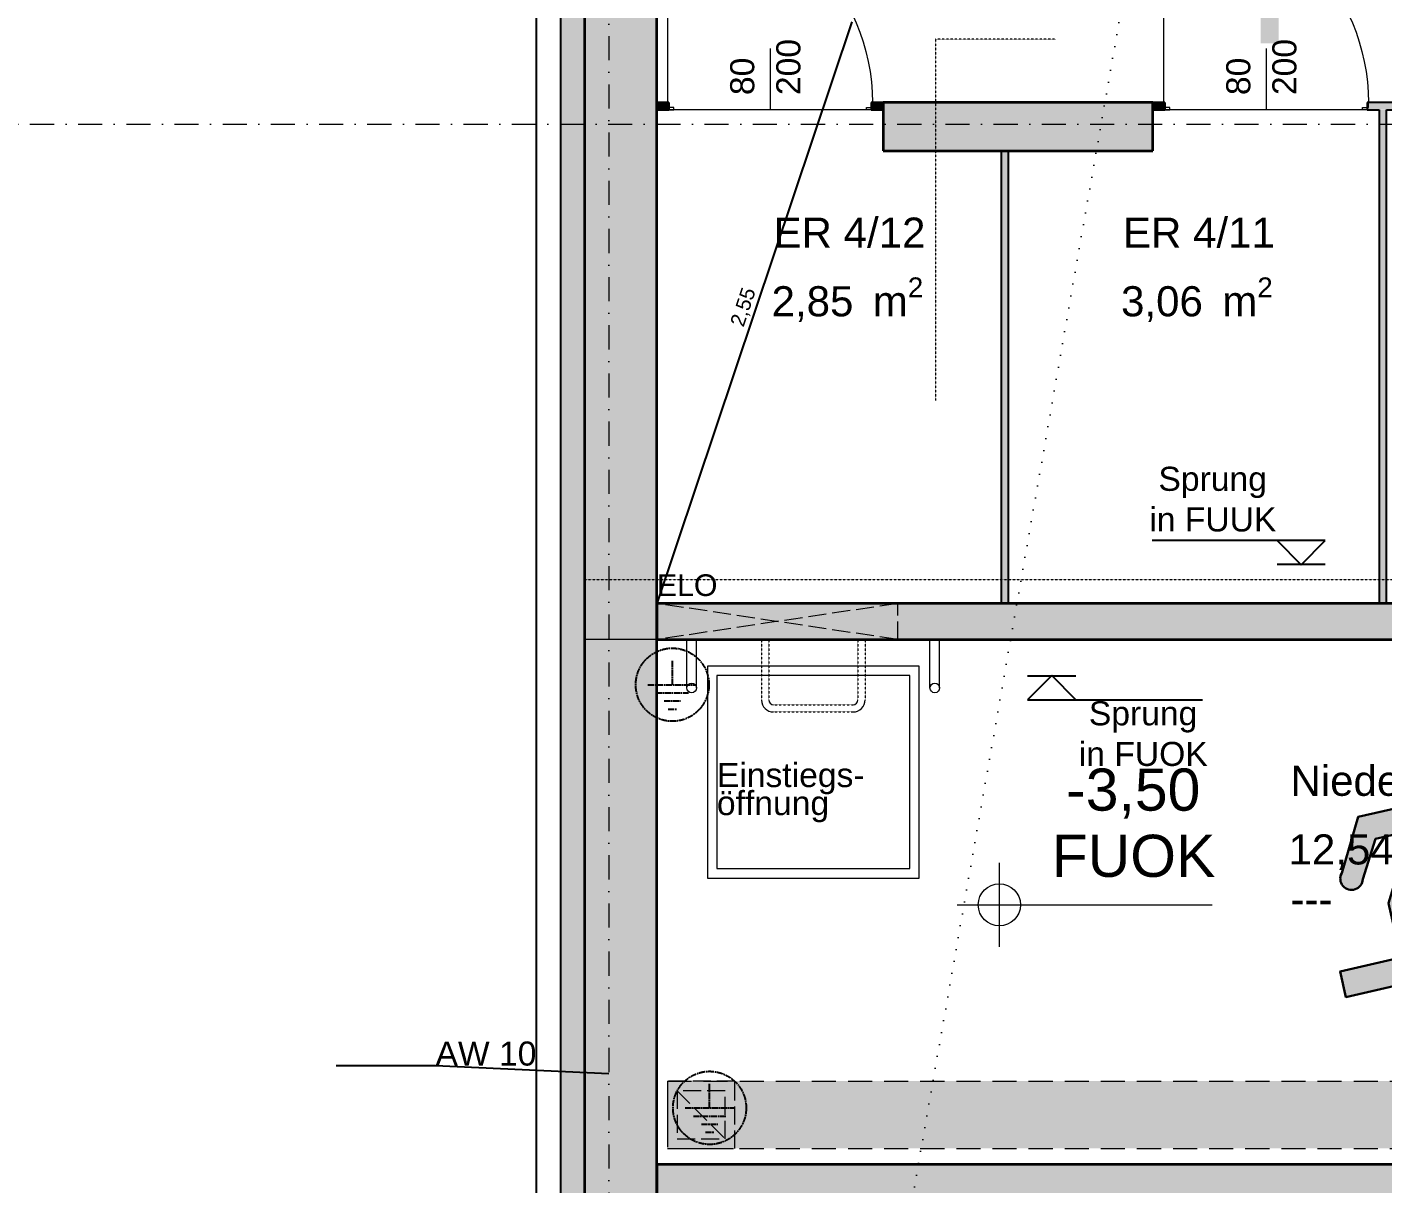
# Model space of a CAD drawing. Header units: millimetres. Extents: x 32522367 to 32638135, y 41424826 to 41540167.
# Drawn here: x 32543753 to 32549384, y 41474973 to 41479777 of the extents above; entities that cross this region are included whole.
import ezdxf
from ezdxf.enums import TextEntityAlignment as Align

# ---------------------------------------------------------------- set-up
doc = ezdxf.new("R2010")
doc.units = ezdxf.units.MM
for name, pattern in [('ACAD_ISO08W100', [36, 24, -3, 6, -3]), ('Achse', [0.2, 0.1, -0.05, 0, -0.05]), ('Punktlinie weit', [0.05, 0, -0.05]), ('Raster', [0.2, 0.1, -0.05, 0, -0.05]), ('Strichlinie eng', [0.1, 0.075, -0.025]), ('Strichlinie mittel', [0.15, 0.1, -0.05]), ('Strichlinie weit', [0.2, 0.15, -0.05]), ('Untersicht', [0.1, 0.075, -0.025])]:
    doc.linetypes.add(name, pattern=pattern)
for name, color, linetype in [('000 Achsraster Haupt', 251, 'Continuous'), ('110 Wand Aussen', 251, 'Continuous'), ('120 Wand Innen tragend', 251, 'Continuous'), ('130 Wand Innen', 251, 'Continuous'), ('215 DVK darüber', 251, 'Continuous'), ('220 Bodenaufbau', 251, 'Continuous'), ('240 Unterdaemmung', 251, 'Continuous'), ('715 Lueftung', 251, 'Continuous'), ('811 Raum 2.Erschließung_ Nebenräume_Allg.räume_Technik', 251, 'Continuous'), ('951 Polierplan Hoehenkote', 251, 'Continuous'), ('955 Polierplan Beschriftung', 251, 'Continuous'), ('970 Brandschutz Beschriftung.Texte_ Bemaßung_ Symbole_ Fluchtwege', 251, 'Continuous'), ('Archicad Tür-Marker', 251, 'Continuous'), ('Archicad Türen', 251, 'Continuous')]:
    doc.layers.add(name, color=color, linetype=linetype)
for name, color, linetype, lineweight in [('000 Achsraster Haupt_Stift_Nr__1', 251, 'Continuous', 13), ('110 Wand Aussen_Stift_Nr__24', 251, 'Continuous', 13), ('110 Wand Aussen_Stift_Nr__29', 251, 'Continuous', 13), ('110 Wand Aussen_Stift_Nr__7', 251, 'Continuous', 25), ('110 Wand Aussen_Stift_Nr__8', 251, 'Continuous', 35), ('120 Wand Innen tragend_Stift_Nr__1', 251, 'Continuous', 13), ('120 Wand Innen tragend_Stift_Nr__23', 251, 'Continuous', 13), ('120 Wand Innen tragend_Stift_Nr__24', 251, 'Continuous', 13), ('120 Wand Innen tragend_Stift_Nr__6', 251, 'Continuous', 13), ('120 Wand Innen tragend_Stift_Nr__8', 251, 'Continuous', 35), ('130 Wand Innen_Stift_Nr__26', 251, 'Continuous', 13), ('130 Wand Innen_Stift_Nr__7', 251, 'Continuous', 25), ('215 DVK darunter_Stift_Nr__1', 251, 'Continuous', 13), ('215 DVK darüber_Stift_Nr__16', 251, 'Continuous', 25), ('220 Bodenaufbau_Stift_Nr__6', 251, 'Continuous', 13), ('240 Unterdaemmung_Stift_Nr__6', 251, 'Continuous', 13), ('681 Fluchtlinien_Stift_Nr__10', 251, 'Continuous', 25), ('715 Lueftung_Stift_Nr__103', 251, 'Continuous', 18), ('715 Lueftung_Stift_Nr__123', 251, 'Continuous', 13), ('851 Marker Schnittführung Neben_Stift_Nr__2', 251, 'Continuous', 18), ('915 Allgemein Beschriftung_Stift_Nr__1', 251, 'Continuous', 13), ('951 Polierplan Hoehenkote_Stift_Nr__1', 251, 'Continuous', 13), ('955 Polierplan Beschriftung_Stift_Nr__1', 251, 'Continuous', 13), ('956 Aufbauten Beschriftung_Stift_Nr__1', 251, 'Continuous', 13), ('956 Durchbruch Beschriftung_Stift_Nr__61', 251, 'Continuous', 25), ('970 Brandschutz Beschriftung.Texte_ Bemaßung_ Symbole_ Fluchtwege_Stift_Nr__75', 251, 'Continuous', 25), ('976 Präsentation Grafik 1_Stift_Nr__1', 251, 'Continuous', 13), ('Archicad Raumstempel_Stift_Nr__1', 251, 'Continuous', 13), ('Archicad Tür-Marker_Stift_Nr__1', 251, 'Continuous', 13), ('Archicad Türen_Stift_Nr__1', 251, 'Continuous', 13), ('Archicad Türen_Stift_Nr__7', 251, 'Continuous', 25)]:
    doc.layers.add(name, color=color, linetype=linetype, lineweight=lineweight)
doc.layers.add('E2_LEHR_MENSCH_NATIVE', color=112, linetype='Continuous', lineweight=35, true_color=0x20dd55)
doc.layers.add('E_ERDUNG', color=150, linetype='ACAD_ISO08W100', true_color=0x0f87ff)
doc.styles.add('ERSTELLTER_STIL_1', font='arial.ttf')
doc.styles.add('ET_LEGENDE - Wohnung$0$ROMANS', font='romans.shx', dxfattribs={"width": 0.6})
doc.styles.get("Standard").update_dxf_attribs({"font": 'arial.ttf'})
doc.dimstyles.new('ERSTELLTER_STIL__11', dxfattribs={"dimtxt": 2.5, "dimasz": 0.0912, "dimexe": 1.25, "dimexo": 0.625, "dimgap": 0, "dimtad": 1, "dimtxsty": 'Standard', "dimcen": 2.5, "dimazin": 3, "dimtfac": 1, "dimtmove": 0, "dimatfit": 3, "dimldrblk": 'ARROWHEAD_5'})

# ---------------------------------------------------------------- blocks, each defined once
blk = doc.blocks.new('*U34')
for p, q in [((0, 0), (0, 97.7)), ((-97.7, 0), (97.7, 0)), ((-65.1, -32.6), (65.1, -32.6)), ((-32.6, -65.1), (32.6, -65.1)), ((-16.3, -97.7), (16.3, -97.7))]:
    blk.add_line(p, q)
blk.add_ellipse((0, 0), major_axis=(-103.6, 103.6), ratio=1, start_param=3.926991, end_param=10.210176)
at = {"style": 'ET_LEGENDE - Wohnung$0$ROMANS', "width": 0.6, "flags": 1}
for tag, p in [('RAUMBUCHNUMMER', (0, -425)), ('ANLAGE', (0, -575))]:
    blk.add_attdef(tag, text='', height=100, dxfattribs=at).set_placement(p, align=Align.MIDDLE)
for tag, p in [('TEILANLAGE_NR', (0, -725)), ('KOMPONENTE', (0, -875)), ('KOMPONENTE_NR', (0, -1025)), ('BEZEICHNUNG', (0, -1175)), ('TYP', (0, -1325)), ('HERSTELLER', (0, -1475)), ('MODEL', (0, -1625)), ('LEISTUNG_MAX', (0, -1775)), ('SPEZIFISCH_1', (0, -1925)), ('SPEZIFISCH_2', (0, -2075)), ('SPEZIFISCH_3', (0, -2225)), ('SPEZIFISCH_4', (0, -2375)), ('SPEZIFISCH_5', (0, -2525)), ('GEWERKE_CODE', (0, -2675)), ('LV_POS', (0, -2825)), ('ZAEHLER', (0, -2975)), ('PLATZHALTER_1', (0, -3125)), ('PLATZHALTER_2', (0, -3275)), ('PLATZHALTER_3', (0, -3425)), ('JOBLISTE_VDMA', (0, -3575)), ('ET_SPEZIFISCH_1', (0, -3725)), ('ET_SPEZIFISCH_2', (0, -3875)), ('ET_SPEZIFISCH_3', (0, -4025)), ('ET_SPEZIFISCH_4', (0, -4175)), ('ET_SPEZIFISCH_5', (0, -4325)), ('ET_SPEZIFISCH_6', (0, -4475)), ('ET_SPEZIFISCH_7', (0, -4625))]:
    blk.add_attdef(tag, text='', height=100, dxfattribs=at).set_placement(p, align=Align.MIDDLE_CENTER)
blk = doc.blocks.new('ER 4_12__75', base_point=(11.6783, 35.2164))
at = {"layer": 'Archicad Raumstempel_Stift_Nr__1', "color": 7, "lineweight": 13, "insert": (11.3656, 35.2509), "char_height": 0.125, "attachment_point": 1, "rotation": 343.6401, "style": 'ERSTELLTER_STIL_1'}
blk.add_mtext('\\A1;{\\pql;\\pt0,0.05;\\fArial|b0|i0|c0|p0;\\W1.000000;2,85\\fArial|b0|i0|c0|p0;\\W1.000000;\\A1{\\H.66x;\\S^  ;}\\fArial|b0|i0|c0|p0;\\W1.000000; m\\fArial|b0|i0|c0|p0;\\W1.000000;\\A1{\\H.66x;\\S2^  ;}}', dxfattribs=at)
at = {"layer": 'Archicad Raumstempel_Stift_Nr__1', "color": 7, "lineweight": 13, "style": 'ERSTELLTER_STIL_1'}
for tag, p in [('ROOM_NAME', (11.4434, 35.4871)), ('DUMMY_890', (12.0377, 35.3412)), ('DUMMY_891', (11.3742, 35.2801))]:
    blk.add_attdef(tag, text='', height=0.125, rotation=343.6401, dxfattribs=at).set_placement(p, align=Align.TOP_LEFT)
blk = doc.blocks.new('ER 4_11__76', base_point=(13.0648, 34.8094))
at = {"layer": 'Archicad Raumstempel_Stift_Nr__1', "color": 7, "lineweight": 13, "insert": (12.7582, 34.8421), "char_height": 0.125, "attachment_point": 1, "rotation": 343.6401, "style": 'ERSTELLTER_STIL_1'}
blk.add_mtext('\\A1;{\\pql;\\pt0,0.05;\\fArial|b0|i0|c0|p0;\\W1.000000;3,06\\fArial|b0|i0|c0|p0;\\W1.000000;\\A1{\\H.66x;\\S^  ;}\\fArial|b0|i0|c0|p0;\\W1.000000; m\\fArial|b0|i0|c0|p0;\\W1.000000;\\A1{\\H.66x;\\S2^  ;}}', dxfattribs=at)
at = {"layer": 'Archicad Raumstempel_Stift_Nr__1', "color": 7, "lineweight": 13, "style": 'ERSTELLTER_STIL_1'}
for tag, p in [('ROOM_NAME', (12.8359, 35.0783)), ('DUMMY_890', (13.4181, 34.936)), ('DUMMY_891', (12.7668, 34.8713))]:
    blk.add_attdef(tag, text='', height=0.125, rotation=343.6401, dxfattribs=at).set_placement(p, align=Align.TOP_LEFT)
blk = doc.blocks.new('Niederspannungsr.__81', base_point=(13.0499, 31.7146))
at = {"layer": 'Archicad Raumstempel_Stift_Nr__1', "color": 7, "lineweight": 13, "insert": (12.7842, 32.4617), "char_height": 0.125, "attachment_point": 1, "rotation": 343.6401, "style": 'ERSTELLTER_STIL_1'}
blk.add_mtext('\\A1;{\\pql;\\pt0,0.05;\\fArial|b0|i0|c0|p0;\\W1.000000;12,54\\fArial|b0|i0|c0|p0;\\W1.000000;\\A1{\\H.66x;\\S^  ;}\\fArial|b0|i0|c0|p0;\\W1.000000; m\\fArial|b0|i0|c0|p0;\\W1.000000;\\A1{\\H.66x;\\S2^  ;}}', dxfattribs=at)
at = {"layer": 'Archicad Raumstempel_Stift_Nr__1', "color": 7, "lineweight": 13, "style": 'ERSTELLTER_STIL_1'}
for tag, p in [('ROOM_NAME', (12.8619, 32.6979)), ('DUMMY_891', (12.7927, 32.4909)), ('DUMMY_890', (14.2427, 32.3211)), ('DUMMY_892', (12.7236, 32.2553)), ('DUMMY_893', (12.7236, 32.2267))]:
    blk.add_attdef(tag, text='', height=0.125, rotation=343.6401, dxfattribs=at).set_placement(p, align=Align.TOP_LEFT)
blk = doc.blocks.new('Decke_4', base_point=(7.733, 24.5675))
at = {"layer": '240 Unterdaemmung_Stift_Nr__6', "color": 7, "linetype": 'Strichlinie eng', "lineweight": 13, "flags": 128}
blk.add_lwpolyline([(7.733, 24.5675), (9.8287, 31.7063), (15.3459, 30.0867), (15.3881, 30.2306), (9.8709, 31.8502), (10.485, 33.942), (17.8732, 31.7731), (16.9028, 28.4676), (16.4711, 28.5944), (16.1894, 27.6348), (16.6212, 27.5081), (15.5227, 23.766), (15.6954, 23.7153), (22.3358, 46.3358), (22.4949, 46.8779), (22.7906, 47.8854), (24.8863, 55.0242), (26.9129, 61.9278), (28.3522, 61.5053), (26.7678, 56.1081), (26.4861, 55.1486), (16.7331, 21.9255), (15.294, 22.348), (13.3942, 22.9057), (10.3237, 23.807)], close=True, dxfattribs=at)
blk = doc.blocks.new('Decke_11', base_point=(10.485, 33.942))
at = {"layer": '220 Bodenaufbau_Stift_Nr__6', "color": 7, "linetype": 'Continuous', "lineweight": 13, "flags": 128}
blk.add_lwpolyline([(10.485, 33.942), (6.1585, 19.2039), (7.5978, 18.7814), (8.0484, 20.3166), (9.7756, 19.8096), (10.8994, 23.638), (13.2502, 22.9479), (16.0022, 32.3224)], close=True, dxfattribs=at)
blk = doc.blocks.new('Decke_16', base_point=(24.3313, 82.1748))
at = {"layer": '220 Bodenaufbau_Stift_Nr__6', "color": 7, "linetype": 'Continuous', "lineweight": 13, "flags": 128}
blk.add_lwpolyline([(21.6546, 37.6249), (20.3082, 33.0385), (20.6248, 32.9455), (20.2277, 31.5926), (19.911, 31.6856), (18.8238, 27.9818), (19.4283, 27.8044), (18.9776, 26.2692), (18.3731, 26.4466), (16.9366, 21.5531), (13.3097, 22.6178), (16.1461, 32.2801), (10.1971, 34.0265), (24.3313, 82.1748)], dxfattribs=at)
blk = doc.blocks.new('Decke_117', base_point=(10.5272, 34.0859))
at = {"layer": '240 Unterdaemmung_Stift_Nr__6', "color": 7, "linetype": 'Strichlinie eng', "lineweight": 13, "flags": 128}
for points in [[(10.5272, 34.0859), (19.0562, 63.1399), (21.9635, 62.2865), (22.2593, 63.2939), (26.7402, 61.9785), (24.7136, 55.0749), (22.6179, 47.9361), (22.5037, 47.9696), (22.3305, 47.3795), (22.0129, 47.4727), (21.7313, 46.5132), (22.163, 46.3865), (17.9155, 31.917)], [(10.5272, 34.0859), (19.0562, 63.1399), (21.9635, 62.2865), (22.2593, 63.2939), (26.7402, 61.9785), (24.7136, 55.0749), (22.6179, 47.9361), (22.5037, 47.9696), (22.3305, 47.3795), (22.0129, 47.4727), (21.7313, 46.5132), (22.163, 46.3865), (17.9155, 31.917)], [(11.9587, 35.625), (13.0333, 35.3096), (13.0897, 35.5015), (12.015, 35.8169)]]:
    blk.add_lwpolyline(points, close=True, dxfattribs=at)
blk = doc.blocks.new('Öffnung_63')
at = {"layer": '120 Wand Innen tragend_Stift_Nr__1', "color": 7, "linetype": 'Untersicht', "lineweight": 13}
for p, q in [((11.4445, 33.6603), (10.5272, 34.0859)), ((11.4867, 33.8042), (10.485, 33.942))]:
    blk.add_line(p, q, dxfattribs=at)
at = {"layer": '120 Wand Innen tragend_Stift_Nr__6', "color": 7, "linetype": 'Untersicht', "lineweight": 13, "flags": 128}
blk.add_lwpolyline([(11.4445, 33.6603), (11.4867, 33.8042)], dxfattribs=at)
at = {"layer": '120 Wand Innen tragend_Stift_Nr__8', "color": 7, "linetype": 'Continuous', "lineweight": 35, "flags": 128}
for points in [[(10.5272, 34.0859), (10.485, 33.942)], [(11.4867, 33.8042), (10.5272, 34.0859)], [(10.485, 33.942), (11.4445, 33.6603)]]:
    blk.add_lwpolyline(points, dxfattribs=at)
blk = doc.blocks.new('Wand_53', base_point=(13.0333, 35.3096))
at = {"layer": '120 Wand Innen tragend_Stift_Nr__24', "linetype": 'Continuous', "lineweight": 13}
blk.add_hatch(color=92, dxfattribs=at).paths.add_polyline_path([(13.0897, 35.5015), (12.015, 35.8169), (11.9587, 35.625), (13.0333, 35.3096)])
at = {"layer": '120 Wand Innen tragend_Stift_Nr__8', "color": 7, "linetype": 'Continuous', "lineweight": 35, "flags": 128}
for points in [[(12.015, 35.8169), (11.9587, 35.625)], [(13.0897, 35.5015), (12.015, 35.8169)], [(11.9587, 35.625), (13.0333, 35.3096)], [(13.0333, 35.3096), (13.0897, 35.5015)]]:
    blk.add_lwpolyline(points, dxfattribs=at)
blk = doc.blocks.new('Wand_54', base_point=(18.0882, 31.8663))
at = {"layer": '120 Wand Innen tragend_Stift_Nr__23', "linetype": 'Continuous', "lineweight": 13}
blk.add_hatch(color=91, dxfattribs=at).paths.add_polyline_path([(17.9155, 31.917), (10.5272, 34.0859), (10.485, 33.942), (17.8732, 31.7731)])
at = {"layer": '120 Wand Innen tragend_Stift_Nr__8', "color": 7, "linetype": 'Continuous', "lineweight": 35, "flags": 128}
for points in [[(16.1883, 32.4241), (11.4867, 33.8042)], [(11.4445, 33.6603), (16.0022, 32.3224)]]:
    blk.add_lwpolyline(points, dxfattribs=at)
blk = doc.blocks.new('Blockrahmentür 1-Fl 27_3')
at = {"layer": 'Archicad Türen_Stift_Nr__1', "color": 7, "linetype": 'Continuous', "lineweight": 13}
for p, q in [((0.425, 0), (0.425, 0.85)), ((-0.425, -0.02), (-0.425, 0)), ((-0.425, 0), (-0.42, 0)), ((-0.42, 0), (-0.42, -0.03)), ((0.425, 0), (0.42, 0)), ((0.42, 0), (0.42, -0.03)), ((0.425, -0.02), (0.425, 0)), ((-0.4, -0.02), (-0.425, -0.02)), ((-0.42, -0.03), (-0.4, -0.03)), ((-0.4, -0.03), (-0.4, -0.02)), ((0.4, -0.03), (0.4, -0.02)), ((0.4, -0.02), (0.425, -0.02)), ((0.42, -0.03), (0.4, -0.03))]:
    blk.add_line(p, q, dxfattribs=at)
blk.add_arc((0.425, 0), 0.85, 90, 180, dxfattribs=at)
at = {"layer": 'Archicad Türen_Stift_Nr__7', "color": 7, "linetype": 'Continuous', "lineweight": 25}
for p, q in [((-0.42, 0), (-0.42, -0.03)), ((-0.42, 0), (-0.42, -0.03)), ((0.42, 0), (0.42, -0.03)), ((0.42, 0), (0.42, -0.03))]:
    blk.add_line(p, q, dxfattribs=at)
blk = doc.blocks.new('T Marker AUT 27_3')
at = {"layer": 'Archicad Tür-Marker_Stift_Nr__1', "color": 7, "linetype": 'Continuous', "lineweight": 13}
blk.add_line((0, -0.255), (0, 0), dxfattribs=at)
at = {"layer": 'Archicad Tür-Marker_Stift_Nr__1', "color": 7, "lineweight": 13, "style": 'ERSTELLTER_STIL_1'}
for tag, height, p in [('DUMMY_270', 0.1, (-0.165, 0.0026)), ('DUMMY_268', 0.1, (0.0264, 0.0026)), ('DUMMY_269', 0.0667, (0.0931, -0.1825)), ('DUMMY_271', 0.0667, (-0.0983, -0.2588))]:
    blk.add_attdef(tag, text='', height=height, rotation=270, dxfattribs=at).set_placement(p, align=Align.BOTTOM_LEFT)
blk = doc.blocks.new('Wand_118', base_point=(14.9223, 34.9635))
at = {"layer": '130 Wand Innen_Stift_Nr__26', "linetype": 'Continuous', "lineweight": 13}
for points in [[(13.0897, 35.5015), (13.0812, 35.4727), (13.1292, 35.4586), (13.1377, 35.4874)], [(13.9352, 35.222), (14.0599, 35.1854), (14.0684, 35.2142), (13.9436, 35.2508)], [(14.8744, 34.9775), (14.8659, 34.9488), (14.9139, 34.9347), (14.9223, 34.9635)]]:
    blk.add_hatch(color=5, dxfattribs=at).paths.add_polyline_path(points)
at = {"layer": '130 Wand Innen_Stift_Nr__7', "color": 7, "linetype": 'Continuous', "lineweight": 25}
for p, q in [((13.1377, 35.4874), (13.1292, 35.4586)), ((13.9436, 35.2508), (13.9352, 35.222)), ((14.0684, 35.2142), (14.0599, 35.1854)), ((14.8744, 34.9775), (14.8659, 34.9488))]:
    blk.add_line(p, q, dxfattribs=at)
at = {"layer": '130 Wand Innen_Stift_Nr__7', "color": 7, "linetype": 'Continuous', "lineweight": 25, "flags": 128}
for points in [[(13.0897, 35.5015), (13.0812, 35.4727)], [(13.0812, 35.4727), (13.1292, 35.4586)], [(13.1377, 35.4874), (13.0897, 35.5015)], [(14.0684, 35.2142), (13.9436, 35.2508)], [(13.9352, 35.222), (13.9832, 35.2079)], [(14.012, 35.1994), (14.0599, 35.1854)], [(14.9223, 34.9635), (14.8744, 34.9775)], [(14.8659, 34.9488), (14.9139, 34.9347)], [(14.9139, 34.9347), (14.9223, 34.9635)]]:
    blk.add_lwpolyline(points, dxfattribs=at)
at = {"layer": 'Archicad Tür-Marker', "color": 7, "lineweight": 13}
ref = blk.add_blockref('T Marker AUT 27_3', (13.5322, 35.3403), dxfattribs=dict(at, rotation=163.6400943199197))
ref.add_attrib('DUMMY_268', '80', dxfattribs={"layer": 'Archicad Tür-Marker_Stift_Nr__1', "color": 7, "lineweight": 13, "height": 0.1, "rotation": 73.6401, "style": 'ERSTELLTER_STIL_1'}).set_placement((13.5153, 35.4091), align=Align.BOTTOM_LEFT)
ref.add_attrib('DUMMY_270', '200', dxfattribs={"layer": 'Archicad Tür-Marker_Stift_Nr__1', "color": 7, "lineweight": 13, "height": 0.1, "rotation": 73.6401, "style": 'ERSTELLTER_STIL_1'}).set_placement((13.699, 35.3552), align=Align.BOTTOM_LEFT)
ref = blk.add_blockref('T Marker AUT 27_3', (14.4629, 35.0671), dxfattribs=dict(at, rotation=163.6400943199197))
ref.add_attrib('DUMMY_268', '80', dxfattribs={"layer": 'Archicad Tür-Marker_Stift_Nr__1', "color": 7, "lineweight": 13, "height": 0.1, "rotation": 73.6401, "style": 'ERSTELLTER_STIL_1'}).set_placement((14.446, 35.1359), align=Align.BOTTOM_LEFT)
ref.add_attrib('DUMMY_270', '200', dxfattribs={"layer": 'Archicad Tür-Marker_Stift_Nr__1', "color": 7, "lineweight": 13, "height": 0.1, "rotation": 73.6401, "style": 'ERSTELLTER_STIL_1'}).set_placement((14.6297, 35.082), align=Align.BOTTOM_LEFT)
at = {"layer": 'Archicad Türen', "color": 7, "linetype": 'Continuous', "lineweight": 13, "xscale": -1, "rotation": 343.6400943199197}
for p in [(13.5406, 35.3691), (14.4714, 35.0958)]:
    blk.add_blockref('Blockrahmentür 1-Fl 27_3', p, dxfattribs=at)
blk = doc.blocks.new('Wand_119', base_point=(12.015, 35.8169))
at = {"layer": '130 Wand Innen_Stift_Nr__26', "linetype": 'Continuous', "lineweight": 13}
for points in [[(11.1131, 36.0817), (11.1046, 36.0529), (11.1526, 36.0388), (11.1611, 36.0676)], [(11.967, 35.831), (11.9586, 35.8022), (12.0066, 35.7881), (12.015, 35.8169)]]:
    blk.add_hatch(color=5, dxfattribs=at).paths.add_polyline_path(points)
at = {"layer": '130 Wand Innen_Stift_Nr__7', "color": 7, "linetype": 'Continuous', "lineweight": 25}
for p, q in [((11.1611, 36.0676), (11.1526, 36.0388)), ((11.967, 35.831), (11.9586, 35.8022))]:
    blk.add_line(p, q, dxfattribs=at)
at = {"layer": '130 Wand Innen_Stift_Nr__7', "color": 7, "linetype": 'Continuous', "lineweight": 25, "flags": 128}
for points in [[(11.1131, 36.0817), (11.1046, 36.0529)], [(11.1046, 36.0529), (11.1526, 36.0388)], [(11.1611, 36.0676), (11.1131, 36.0817)], [(12.015, 35.8169), (11.967, 35.831)], [(12.0066, 35.7881), (12.015, 35.8169)], [(11.9586, 35.8022), (12.0066, 35.7881)]]:
    blk.add_lwpolyline(points, dxfattribs=at)
at = {"layer": 'Archicad Tür-Marker', "color": 7, "lineweight": 13}
ref = blk.add_blockref('T Marker AUT 27_3', (11.5556, 35.9205), dxfattribs=dict(at, rotation=163.6400998952624))
ref.add_attrib('DUMMY_268', '80', dxfattribs={"layer": 'Archicad Tür-Marker_Stift_Nr__1', "color": 7, "lineweight": 13, "height": 0.1, "rotation": 73.6401, "style": 'ERSTELLTER_STIL_1'}).set_placement((11.5387, 35.9894), align=Align.BOTTOM_LEFT)
ref.add_attrib('DUMMY_270', '200', dxfattribs={"layer": 'Archicad Tür-Marker_Stift_Nr__1', "color": 7, "lineweight": 13, "height": 0.1, "rotation": 73.6401, "style": 'ERSTELLTER_STIL_1'}).set_placement((11.7224, 35.9354), align=Align.BOTTOM_LEFT)
at = {"layer": 'Archicad Türen', "color": 7, "linetype": 'Continuous', "lineweight": 13, "xscale": -1, "rotation": 343.6400998952624}
blk.add_blockref('Blockrahmentür 1-Fl 27_3', (11.5641, 35.9493), dxfattribs=at)
blk = doc.blocks.new('Wand_135', base_point=(12.4432, 35.4828))
at = {"layer": '130 Wand Innen_Stift_Nr__26', "linetype": 'Continuous', "lineweight": 13}
blk.add_hatch(color=5, dxfattribs=at).paths.add_polyline_path([(12.4288, 35.487), (11.8993, 33.6831), (11.9281, 33.6747), (12.4576, 35.4786)])
at = {"layer": '130 Wand Innen_Stift_Nr__7', "color": 7, "linetype": 'Continuous', "lineweight": 25, "flags": 128}
for points in [[(12.4288, 35.487), (11.8993, 33.6831)], [(11.9281, 33.6747), (12.4576, 35.4786)], [(12.4576, 35.4786), (12.4288, 35.487)], [(11.8993, 33.6831), (11.9281, 33.6747)]]:
    blk.add_lwpolyline(points, dxfattribs=at)
blk = doc.blocks.new('Wand_136', base_point=(14.006, 35.2325))
at = {"layer": '130 Wand Innen_Stift_Nr__26', "linetype": 'Continuous', "lineweight": 13}
blk.add_hatch(color=5, dxfattribs=at).paths.add_polyline_path([(13.9832, 35.2079), (13.4057, 33.2409), (13.4345, 33.2325), (14.012, 35.1994)])
at = {"layer": '130 Wand Innen_Stift_Nr__7', "color": 7, "linetype": 'Continuous', "lineweight": 25, "flags": 128}
for points in [[(13.9832, 35.2079), (13.4057, 33.2409)], [(13.4345, 33.2325), (14.012, 35.1994)], [(13.4057, 33.2409), (13.4345, 33.2325)]]:
    blk.add_lwpolyline(points, dxfattribs=at)
blk = doc.blocks.new('Wand_211', base_point=(7.6485, 24.2797))
at = {"layer": '110 Wand Aussen_Stift_Nr__24', "linetype": 'Continuous', "lineweight": 13}
blk.add_hatch(color=92, dxfattribs=at).paths.add_polyline_path([(7.733, 24.5675), (24.5347, 81.8024), (24.2468, 81.8869), (7.4452, 24.652)])
at = {"layer": '110 Wand Aussen_Stift_Nr__29', "linetype": 'Continuous', "lineweight": 13}
blk.add_hatch(color=6, dxfattribs=at).paths.add_polyline_path([(7.2647, 24.3924), (7.3607, 24.3642), (24.3313, 82.1748), (24.2354, 82.2029)])
at = {"layer": '110 Wand Aussen_Stift_Nr__7', "color": 7, "linetype": 'Continuous', "lineweight": 25, "flags": 128}
blk.add_lwpolyline([(19.605, 66.4297), (7.2647, 24.3924)], dxfattribs=at)
at = {"layer": '110 Wand Aussen_Stift_Nr__8', "color": 7, "linetype": 'Continuous', "lineweight": 35}
blk.add_line((24.2468, 81.8869), (7.4452, 24.652), dxfattribs=at)
at = {"layer": '110 Wand Aussen_Stift_Nr__8', "color": 7, "linetype": 'Continuous', "lineweight": 35, "flags": 128}
blk.add_lwpolyline([(7.733, 24.5675), (19.9889, 66.3171)], dxfattribs=at)
blk = doc.blocks.new('Fluchtwegtool - GSDE')
at = {"layer": '970 Brandschutz Beschriftung.Texte_ Bemaßung_ Symbole_ Fluchtwege_Stift_Nr__75', "color": 94, "linetype": 'Continuous', "lineweight": 25, "true_color": 0x009500}
blk.add_line((0.8098, 2.415), (0, 0), dxfattribs=at)
at = {"layer": '970 Brandschutz Beschriftung.Texte_ Bemaßung_ Symbole_ Fluchtwege_Stift_Nr__75', "color": 94, "lineweight": 25, "true_color": 0x009500, "style": 'ERSTELLTER_STIL_1'}
blk.add_attdef('DUMMY_48', text='', height=0.1, rotation=90, dxfattribs=at).set_placement((8.8315, 18.4944), align=Align.BOTTOM_LEFT)
for tag, rotation, p in [('DUMMY_45', 89.719, (8.447, 17.6242)), ('DUMMY_46', 2.3892, (4.5919, 2.5817)), ('DUMMY_47', 71.4634, (0.4049, 1.2164))]:
    blk.add_attdef(tag, text='', height=0.06, rotation=rotation, dxfattribs=at).set_placement(p, align=Align.BOTTOM_CENTER)
blk = doc.blocks.new('Lüftungskanal-ABL 20x20')
at = {"layer": '715 Lueftung', "linetype": 'Continuous', "lineweight": 0, "true_color": 0xffffff}
blk.add_hatch(color=7, dxfattribs=at).paths.add_polyline_path([(0, 0.28), (0, 0), (0.28, 0), (0.28, 0.28)])
at = {"layer": '715 Lueftung_Stift_Nr__103', "color": 56, "linetype": 'Strichlinie eng', "lineweight": 18, "true_color": 0x8c7b00}
for p, q in [((0, 0.28), (0, 0)), ((0.28, 0.28), (0, 0.28)), ((0.04, 0.24), (0.04, 0.04)), ((0.24, 0.24), (0.04, 0.24)), ((0.04, 0.04), (0.24, 0.24)), ((0.24, 0.04), (0.24, 0.24)), ((0.28, 0), (0.28, 0.28)), ((0, 0), (0.28, 0)), ((0.04, 0.04), (0.24, 0.04))]:
    blk.add_line(p, q, dxfattribs=at)
blk = doc.blocks.new('Träger_25', base_point=(9.9709, 32.0358))
at = {"layer": '715 Lueftung_Stift_Nr__103', "linetype": 'Continuous', "lineweight": 0, "true_color": 0x231e00}
blk.add_hatch(color=38, dxfattribs=at).paths.add_polyline_path([(9.9315, 31.9015), (15.4068, 30.2942), (15.4856, 30.5628), (10.0104, 32.1701)])
at = {"layer": '715 Lueftung_Stift_Nr__103', "color": 56, "linetype": 'Strichlinie mittel', "lineweight": 18, "true_color": 0x8c7b00, "flags": 128}
for points in [[(10.0104, 32.1701), (9.9315, 31.9015)], [(10.0104, 32.1701), (15.4856, 30.5628)], [(9.9315, 31.9015), (15.4068, 30.2942)]]:
    blk.add_lwpolyline(points, dxfattribs=at)
blk = doc.blocks.new('Höhenbemaßung_62', base_point=(11.5394, 32.4841))
at = {"layer": '951 Polierplan Hoehenkote_Stift_Nr__1', "color": 7, "linetype": 'Continuous', "lineweight": 13}
for p, q in [((11.4901, 32.3162), (11.5887, 32.652)), ((11.3715, 32.5334), (12.3878, 32.2351))]:
    blk.add_line(p, q, dxfattribs=at)
blk.add_circle((11.5394, 32.4841), 0.0875, dxfattribs=at)
at = {"layer": '951 Polierplan Hoehenkote_Stift_Nr__1', "color": 7, "lineweight": 13, "char_height": 0.175, "attachment_point": 7, "rotation": 343.6401, "style": 'ERSTELLTER_STIL_1'}
for s, insert in [('\\A1;{\\pql;\\fArial|b0|i0|c0|p0;\\W1.000000;-3,50}', (11.9065, 32.75)), ('\\A1;{\\pql;\\fArial|b0|i0|c0|p0;\\W1.000000;FUOK}', (11.7801, 32.5318))]:
    blk.add_mtext(s, dxfattribs=dict(at, insert=insert))
blk = doc.blocks.new('Höhenbemaßung_68', base_point=(12.0161, 33.3362))
at = {"layer": '215 DVK darüber_Stift_Nr__16', "color": 5, "linetype": 'Continuous', "lineweight": 25}
for p, q in [((12.0161, 33.3362), (11.892, 33.2684)), ((11.9201, 33.3643), (12.112, 33.308)), ((12.0839, 33.2121), (12.0161, 33.3362)), ((11.892, 33.2684), (12.0839, 33.2121)), ((12.0839, 33.2121), (12.5884, 33.064))]:
    blk.add_line(p, q, dxfattribs=at)
at = {"layer": '215 DVK darüber_Stift_Nr__16', "color": 5, "lineweight": 25, "char_height": 0.1, "attachment_point": 7, "rotation": 343.6401, "style": 'ERSTELLTER_STIL_1'}
for s, insert in [('\\A1;{\\pql;\\fArial|b0|i0|c0|p0;\\W1.000000;Sprung}', (12.0974, 33.0659)), ('\\A1;{\\pql;\\fArial|b0|i0|c0|p0;\\W1.000000;in FUOK}', (12.0179, 32.9434))]:
    blk.add_mtext(s, dxfattribs=dict(at, insert=insert))
blk = doc.blocks.new('Höhenbemaßung_255', base_point=(13.1397, 33.4867))
at = {"layer": '215 DVK darüber_Stift_Nr__16', "color": 5, "linetype": 'Continuous', "lineweight": 25}
for p, q in [((13.0719, 33.6108), (12.5748, 33.7568)), ((13.2638, 33.5545), (13.0719, 33.6108)), ((13.0719, 33.6108), (13.1397, 33.4867)), ((13.2357, 33.4586), (13.0438, 33.5149)), ((13.1397, 33.4867), (13.2638, 33.5545))]:
    blk.add_line(p, q, dxfattribs=at)
at = {"layer": '215 DVK darüber_Stift_Nr__16', "color": 5, "lineweight": 25, "char_height": 0.1, "attachment_point": 7, "rotation": 343.64, "style": 'ERSTELLTER_STIL_1'}
for s, insert in [('\\A1;{\\pql;\\fArial|b0|i0|c0|p0;\\W1.000000;Sprung}', (12.649, 33.9189)), ('\\A1;{\\pql;\\fArial|b0|i0|c0|p0;\\W1.000000;in FUUK}', (12.5731, 33.7952))]:
    blk.add_mtext(s, dxfattribs=dict(at, insert=insert))
blk = doc.blocks.new('Etikett_56', base_point=(7.3607, 24.3642))
at = {"layer": '955 Polierplan Beschriftung_Stift_Nr__1', "color": 7, "linetype": 'Punktlinie weit', "lineweight": 13}
blk.add_line((7.3607, 24.3642), (27.8669, 65.8166), dxfattribs=at)
blk = doc.blocks.new('Wand_596', base_point=(9.8709, 31.8502))
at = {"layer": '120 Wand Innen tragend_Stift_Nr__23', "linetype": 'Continuous', "lineweight": 13}
blk.add_hatch(color=91, dxfattribs=at).paths.add_polyline_path([(9.8287, 31.7063), (15.3459, 30.0867), (15.3881, 30.2306), (9.8709, 31.8502)])
at = {"layer": '120 Wand Innen tragend_Stift_Nr__8', "color": 7, "linetype": 'Continuous', "lineweight": 35, "flags": 128}
for points in [[(9.8709, 31.8502), (9.8287, 31.7063)], [(13.0133, 30.9278), (9.8709, 31.8502)]]:
    blk.add_lwpolyline(points, dxfattribs=at)
blk = doc.blocks.new('Standard-Rastermarker')
at = {"layer": '000 Achsraster Haupt_Stift_Nr__1', "color": 7, "linetype": 'Raster', "lineweight": 13}
blk.add_line((1, 0), (73, 0), dxfattribs=at)
at = {"layer": '000 Achsraster Haupt_Stift_Nr__1', "color": 7, "lineweight": 13, "style": 'ERSTELLTER_STIL_1'}
for tag, p in [('AC_MarkerText_1_0', (-0.3593, -0.0343)), ('AC_MarkerText_1_1', (74.1407, -0.0343))]:
    blk.add_attdef(tag, text='', height=0.15, rotation=90, dxfattribs=at).set_placement(p, align=Align.TOP_CENTER)
blk = doc.blocks.new('Standard-Rastermarker_3')
at = {"layer": '000 Achsraster Haupt_Stift_Nr__1', "color": 7, "linetype": 'Raster', "lineweight": 13}
blk.add_line((1, 0), (32.3006, 0), dxfattribs=at)
at = {"layer": '000 Achsraster Haupt_Stift_Nr__1', "color": 7, "lineweight": 13, "style": 'ERSTELLTER_STIL_1'}
for tag, p in [('AC_MarkerText_1_0', (-0.25, 0.075)), ('AC_MarkerText_1_1', (33.5506, 0.075))]:
    blk.add_attdef(tag, text='', height=0.15, dxfattribs=at).set_placement(p, align=Align.TOP_CENTER)
blk = doc.blocks.new('Pfeil Gerade 27_6')
at = {"layer": '715 Lueftung_Stift_Nr__123', "linetype": 'Continuous', "lineweight": 13, "true_color": 0xe69900}
blk.add_hatch(color=42, dxfattribs=at).paths.add_polyline_path([(0.125, 0), (0.067, 0.0748), (0.067, 0.0376), (-0.125, 0.0376), (-0.125, -0.0376), (0.067, -0.0376), (0.067, -0.0748)])
blk = doc.blocks.new('ARROWHEAD_5')
at = {"linetype": 'Continuous', "lineweight": 0}
blk.add_hatch(color=0, dxfattribs=at).paths.add_polyline_path([(-1, 0.2679), (0, 0), (-1, -0.2679)])
at = {"color": 0, "linetype": 'Continuous', "lineweight": 0}
blk.add_line((0, 0), (-1, 0), dxfattribs=at)
blk = doc.blocks.new('98095500')
at = {"color": 18, "lineweight": 30, "true_color": 0x000000}
for points in [[(423921.73, 99168.82), (423956.82, 99168.82), (423956.82, 99202.95), (423984.52, 99214.53), (424033.69, 99214.53), (424053.79, 99178.33)], [(424040.17, 99170.92), (424025.2, 99196.66), (423999.74, 99196.78), (424026.18, 99150.32), (424026.18, 99110.9), (424070.22, 99110.9), (424070.22, 99092.32), (424007.48, 99092.32), (424007.48, 99131.68), (423974.96, 99113.11), (423974.96, 99066.99), (423956.52, 99066.99), (423956.52, 99122.44), (423990.54, 99141.87), (423975.12, 99168.79), (423975.12, 99150.21), (423921.73, 99150.28)]]:
    blk.add_lwpolyline(points, dxfattribs=at)
blk.add_circle((423963.6, 99225.86), 18.08, dxfattribs=at)
for centre, radius, start, end in [((424047.83, 99173.07), 7.96, 195.72991, 41.40047), ((423921.73, 99159.55), 9.27, 89.9849, 270.0151)]:
    blk.add_arc(centre, radius, start, end, dxfattribs=at)
blk = doc.blocks.new('750298750')
h = blk.add_hatch(color=3)
h.paths.add_polyline_path([(426943.63, 99576.9), (426968.12, 99576.79), (426982.52, 99552.02, 1.25347), (426995.63, 99559.16), (426976.28, 99593.98), (426928.98, 99593.98), (426902.34, 99582.83), (426902.34, 99550.01), (426868.58, 99550.01, 1), (426868.59, 99532.17), (426919.94, 99532.11), (426919.94, 99549.98), (426934.78, 99524.08), (426902.06, 99505.39), (426902.06, 99452.05), (426919.79, 99452.05), (426919.79, 99496.41), (426951.07, 99514.28), (426951.07, 99476.42), (427011.43, 99476.42), (427011.43, 99494.29), (426969.06, 99494.29), (426969.06, 99532.21)])
h.paths.add_polyline_path([(426891.47, 99604.88, 1), (426926.25, 99604.88, 1)])
at = {"xscale": 0.9619413167778113, "yscale": 0.9619413167778113, "zscale": 0.9619413167778113}
blk.add_blockref('98095500', (19080.76, 4155.42), dxfattribs=at)
blk = doc.blocks.new('E2_MOL_LEHRPERSON_ZENTRIERT')
blk.add_blockref('750298750', (-426935.55, -99537.16))

msp = doc.modelspace()

# ---------------------------------------------------------------- linework, layer by layer
at = {"layer": '215 DVK darunter_Stift_Nr__1', "color": 7, "linetype": 'Strichlinie eng', "lineweight": 13}
msp.add_lwpolyline([(32546068.684, 41477483.453), (32552368.712, 41477483.492), (32552368.738, 41467163.451)], dxfattribs=at)
at = {"layer": '681 Fluchtlinien_Stift_Nr__10', "color": 1, "linetype": 'Strichlinie weit', "lineweight": 25}
msp.add_lwpolyline([(32545868.865, 41441712.417), (32545868.431, 41527613.435), (32593380.819, 41527613.674), (32593380.92, 41507613.674), (32565868.532, 41507613.536), (32565868.764, 41461712.518), (32607781.152, 41461712.73), (32607781.069, 41478013.747), (32627781.069, 41478013.848), (32627781.253, 41441712.831)], close=True, dxfattribs=at)
msp.add_lwpolyline([(32587378.862, 41441712.627), (32545868.865, 41441712.417), (32545868.431, 41527613.435), (32587378.435, 41527613.644)], dxfattribs=at)
at = {"layer": '811 Raum 2.Erschließung_ Nebenräume_Allg.räume_Technik', "color": 31, "linetype": 'Continuous', "lineweight": 0, "true_color": 0xffcc66, "flags": 128}
for points in [[(32546368.558, 41501368.436), (32546368.682, 41477383.436), (32554068.682, 41477383.476), (32554068.673, 41479263.475), (32553478.672, 41479263.473), (32553478.671, 41479463.473), (32554068.672, 41479463.475), (32554068.561, 41501368.476)], [(32547798.676, 41477383.444), (32547798.667, 41479263.444), (32547308.672, 41479263.442), (32547308.671, 41479433.442), (32546368.671, 41479433.437), (32546368.682, 41477383.436)], [(32547308.672, 41479263.442), (32547308.671, 41479463.442), (32548428.671, 41479463.448), (32548428.672, 41479263.448)], [(32547828.667, 41479263.445), (32547828.676, 41477383.444), (32549368.676, 41477383.452), (32549368.666, 41479433.452), (32548428.671, 41479433.448), (32548428.672, 41479263.448)]]:
    msp.add_lwpolyline(points, close=True, dxfattribs=at)
at = {"layer": '811 Raum 2.Erschließung_ Nebenräume_Allg.räume_Technik', "color": 254, "linetype": 'Continuous', "lineweight": 0, "true_color": 0xd3d2c7, "flags": 128}
msp.add_lwpolyline([(32552118.694, 41475053.45), (32552118.682, 41477233.466), (32546368.682, 41477233.436), (32546368.694, 41475053.42)], close=True, dxfattribs=at)
at = {"layer": '851 Marker Schnittführung Neben_Stift_Nr__2', "color": 7, "linetype": 'Achse', "lineweight": 18}
msp.add_lwpolyline([(32548025.318, 41479726.748), (32547525.318, 41479726.746), (32547525.326, 41478226.746)], dxfattribs=at)
at = {"layer": '976 Präsentation Grafik 1_Stift_Nr__1', "color": 7, "linetype": 'Continuous', "lineweight": 13}
for p, q in [((32546493.224, 41477031.937), (32546493.223, 41477233.437)), ((32546533.192, 41477031.937), (32546533.191, 41477233.437)), ((32547502.853, 41477031.92), (32547502.852, 41477233.442)), ((32547542.822, 41477031.92), (32547542.821, 41477233.442))]:
    msp.add_line(p, q, dxfattribs=at)
at = {"layer": '976 Präsentation Grafik 1_Stift_Nr__1', "color": 7, "linetype": 'Achse', "lineweight": 13}
for p, q in [((32546803.316, 41477233.438), (32546803.321, 41476982.031)), ((32546833.31, 41477233.439), (32546833.305, 41476982.742)), ((32547203.157, 41477233.441), (32547203.166, 41476982.748)), ((32547233.141, 41477233.441), (32547233.156, 41476982.758)), ((32546853.297, 41476962.75), (32547183.175, 41476962.757)), ((32546853.298, 41476932.769), (32547183.176, 41476932.775))]:
    msp.add_line(p, q, dxfattribs=at)
at = {"layer": '976 Präsentation Grafik 1_Stift_Nr__1', "color": 7, "linetype": 'Continuous', "lineweight": 13}
for points in [[(32546578.195, 41477122.541), (32546578.212, 41476242.867), (32547457.886, 41476242.883), (32547457.869, 41477122.557)], [(32546617.288, 41477083.449), (32546617.303, 41476281.96), (32547418.793, 41476281.975), (32547418.778, 41477083.464)]]:
    msp.add_lwpolyline(points, close=True, dxfattribs=at)
for centre in [(32546513.208, 41477032.515), (32547522.837, 41477032.498)]:
    msp.add_circle(centre, 19.992, dxfattribs=at)
for centre, radius, start, end in [((32546853.297, 41476982.75), 49.981, 180.82466, 270.001039), ((32546853.297, 41476982.75), 20, 180.022913, 270.001039), ((32547183.175, 41476982.757), 19.992, 270.001039, 359.974131), ((32547183.175, 41476982.757), 49.981, 270.001039, 0.001062)]:
    msp.add_arc(centre, radius, start, end, dxfattribs=at)

# ---------------------------------------------------------------- block references
at = {"layer": '000 Achsraster Haupt', "color": 7, "linetype": 'Continuous', "lineweight": 18, "xscale": 1000, "yscale": 1000, "zscale": 1000}
for name, p, rotation in [('Standard-Rastermarker', (32546168.39, 41535366.53), 270.0002954042531), ('Standard-Rastermarker_3', (32539163.446, 41479373.406), 0.0002954042531608)]:
    msp.add_blockref(name, p, dxfattribs=dict(at, rotation=rotation))
at = {"layer": '110 Wand Aussen', "color": 7, "lineweight": 35, "xscale": 1000, "yscale": 1000, "zscale": 1000, "rotation": 16.36019999999994}
msp.add_blockref('Wand_211', (32546368.733, 41467163.42), dxfattribs=at)
at = {"layer": '120 Wand Innen tragend', "color": 7, "lineweight": 35, "xscale": 1000, "yscale": 1000, "zscale": 1000, "rotation": 16.36019999999994}
for name, p in [('Wand_53', (32548428.672, 41479263.448)), ('Wand_54', (32554248.683, 41477383.477)), ('Wand_596', (32546368.694, 41475053.42))]:
    msp.add_blockref(name, p, dxfattribs=at)
at = {"layer": '120 Wand Innen tragend', "color": 7, "linetype": 'Continuous', "lineweight": 13, "xscale": 1000, "yscale": 1000, "zscale": 1000, "rotation": 16.36019999999994}
msp.add_blockref('Öffnung_63', (32545868.865, 41441712.417), dxfattribs=at)
at = {"layer": '130 Wand Innen', "color": 7, "lineweight": 35, "xscale": 1000, "yscale": 1000, "zscale": 1000, "rotation": 16.36019999999994}
for name, p in [('Wand_118', (32550338.671, 41479463.457)), ('Wand_119', (32547308.671, 41479463.442)), ('Wand_136', (32549383.666, 41479463.452)), ('Wand_135', (32547813.667, 41479263.444))]:
    msp.add_blockref(name, p, dxfattribs=at)
at = {"layer": '215 DVK darüber', "color": 5, "lineweight": 25, "xscale": 1000, "yscale": 1000, "zscale": 1000, "rotation": 16.36019999999994}
for name, p in [('Höhenbemaßung_255', (32549044.188, 41477544.39)), ('Höhenbemaßung_68', (32548008.453, 41477083.445))]:
    msp.add_blockref(name, p, dxfattribs=at)
at = {"layer": '220 Bodenaufbau', "color": 7, "linetype": 'Continuous', "lineweight": 13, "xscale": 1000, "yscale": 1000, "zscale": 1000, "rotation": 16.36019999999994}
for name, p in [('Decke_16', (32546068.423, 41527413.443)), ('Decke_11', (32546368.684, 41477233.436))]:
    msp.add_blockref(name, p, dxfattribs=at)
at = {"layer": '240 Unterdaemmung', "color": 7, "linetype": 'Strichlinie eng', "lineweight": 13, "xscale": 1000, "yscale": 1000, "zscale": 1000, "rotation": 16.36019999999994}
for name, p in [('Decke_117', (32546368.682, 41477383.436)), ('Decke_4', (32546368.733, 41467463.42))]:
    msp.add_blockref(name, p, dxfattribs=at)
at = {"layer": '715 Lueftung', "color": 7, "linetype": 'Continuous', "lineweight": 13}
for name, p, xscale, yscale, zscale, rotation in [('Pfeil Gerade 27_6', (32548913.29, 41479835.236), 1000, 1000, 1000, 90.00028921157721), ('Lüftungskanal-ABL 20x20', (32546412.401, 41475399.647), 999.9999999999995, 999.9999999999995, 999.9999999999995, 270.0002901272613)]:
    msp.add_blockref(name, p, dxfattribs=dict(at, xscale=xscale, yscale=yscale, zscale=zscale, rotation=rotation))
at = {"layer": '715 Lueftung', "color": 8, "lineweight": 13, "xscale": 1000, "yscale": 1000, "zscale": 1000, "rotation": 16.36019999999994}
msp.add_blockref('Träger_25', (32546412.402, 41475259.647), dxfattribs=at)
at = {"layer": '811 Raum 2.Erschließung_ Nebenräume_Allg.räume_Technik', "color": 7, "linetype": 'Continuous', "lineweight": 13, "xscale": 1000, "yscale": 1000, "zscale": 1000, "rotation": 16.36019999999994}
for name, p, values in [('ER 4_12__75', (32547154.709, 41478792.37), {'ROOM_NAME': 'ER 4/12'}), ('ER 4_11__76', (32548599.704, 41478792.377), {'ROOM_NAME': 'ER 4/11'}), ('Niederspannungsr.__81', (32549457.114, 41475818.741), {'ROOM_NAME': 'Niederspannungsr.', 'DUMMY_893': '---'})]:
    msp.add_blockref(name, p, dxfattribs=at).add_auto_attribs(values)
at = {"layer": '951 Polierplan Hoehenkote', "color": 7, "lineweight": 13, "xscale": 1000, "yscale": 1000, "zscale": 1000, "rotation": 16.36019999999994}
msp.add_blockref('Höhenbemaßung_62', (32547791.074, 41476131.62), dxfattribs=at)
at = {"layer": '955 Polierplan Beschriftung', "color": 7, "linetype": 'Continuous', "lineweight": 13, "xscale": 1000, "yscale": 1000, "zscale": 1000, "rotation": 16.36019999999994}
msp.add_blockref('Etikett_56', (32546068.738, 41467163.416), dxfattribs=at)
at = {"layer": '970 Brandschutz Beschriftung.Texte_ Bemaßung_ Symbole_ Fluchtwege', "color": 94, "linetype": 'Continuous', "lineweight": 25, "true_color": 0x009500}
ref = msp.add_blockref('Fluchtwegtool - GSDE', (32546368.682, 41477383.436), dxfattribs=dict(at, xscale=999.9999999999995, yscale=999.9999999999995, zscale=999.9999999999995, rotation=0.0002901272618044))
ref.add_attrib('DUMMY_47', '2,55', dxfattribs={"layer": '970 Brandschutz Beschriftung.Texte_ Bemaßung_ Symbole_ Fluchtwege_Stift_Nr__75', "color": 94, "lineweight": 25, "true_color": 0x009500, "height": 60, "rotation": 71.463688, "style": 'ERSTELLTER_STIL_1'}).set_placement((32546771.045, 41478599.497), align=Align.BOTTOM_CENTER)
at = {"layer": 'E2_LEHR_MENSCH_NATIVE', "color": 112, "true_color": 0x20dd55, "xscale": -6.107755025382402, "yscale": 6.107755025382402, "rotation": 12.80549459919491}
msp.add_blockref('E2_MOL_LEHRPERSON_ZENTRIERT', (32549600.105, 41476213.324), dxfattribs=at)
at = {"layer": 'E_ERDUNG', "xscale": 1.036799999999999, "yscale": 1.036799999999999, "zscale": 1.036799999999999}
for p in [(32546432.901, 41477045.703), (32546587.619, 41475288.321)]:
    msp.add_blockref('*U34', p, dxfattribs=at)

# ---------------------------------------------------------------- texts
at = {"layer": '915 Allgemein Beschriftung_Stift_Nr__1', "color": 7, "linetype": 'Continuous', "lineweight": 13, "insert": (32546617.885, 41476720.66), "char_height": 100, "attachment_point": 1, "rotation": 0.00029, "line_spacing_factor": 0.698185, "style": 'ERSTELLTER_STIL_1'}
msp.add_mtext('\\A1;{\\pql;\\fArial|b0|i0|c0|p0;\\W1.000000;Einstiegs-\\P\\pql;\\fArial|b0|i0|c0|p0;\\W1.000000;öffnung}', dxfattribs=at)
at = {"layer": '956 Aufbauten Beschriftung_Stift_Nr__1', "color": 7, "linetype": 'Continuous', "lineweight": 13, "insert": (32545449.291, 41475462.58), "char_height": 100, "attachment_point": 7, "rotation": 0.000306, "style": 'ERSTELLTER_STIL_1'}
msp.add_mtext('\\A1;{\\pql;\\fArial|b0|i0|c0|p0;\\W1.000000;AW \\fArial|b0|i0|c0|p0;\\W1.000000;10}', dxfattribs=at)
at = {"layer": '956 Durchbruch Beschriftung_Stift_Nr__61', "color": 5, "linetype": 'Continuous', "lineweight": 25, "insert": (32546368.68, 41477504.294), "char_height": 90, "attachment_point": 1, "rotation": 0.000299, "style": 'ERSTELLTER_STIL_1'}
msp.add_mtext('\\A1;{\\pql;\\fArial|b0|i0|c0|p0;\\W1.000000;ELO}', dxfattribs=at)

# ---------------------------------------------------------------- leaders
at = {"layer": '956 Aufbauten Beschriftung_Stift_Nr__1', "color": 7, "linetype": 'Continuous', "lineweight": 13, "annotation_type": 0, "has_hookline": 1, "hookline_direction": 1, "text_width": 412.551, "horizontal_direction": (1, 5e-06, 0)}
msp.add_leader([(32546168.694, 41475429.972), (32545449.291, 41475462.58)], dimstyle='ERSTELLTER_STIL__11', dxfattribs=at)

doc.saveas('drawing.dxf')
